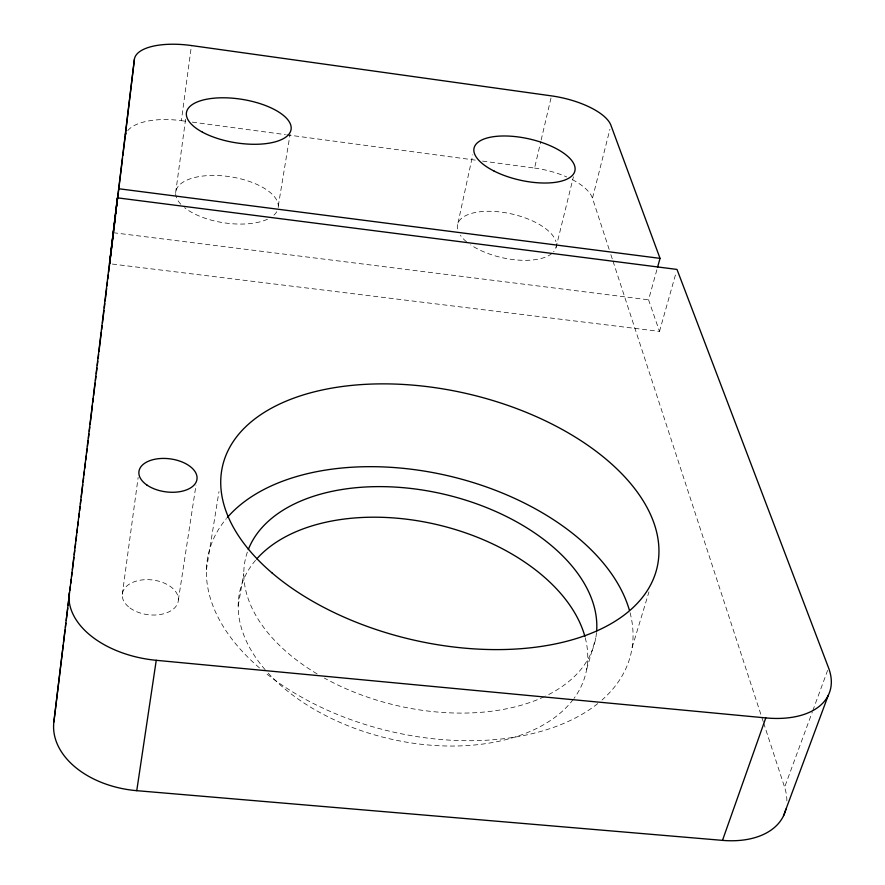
<?xml version="1.0" encoding="UTF-8"?>
<svg xmlns="http://www.w3.org/2000/svg" width="885" height="885" viewBox="0 0 885 885"><rect width="100%" height="100%" fill="white"/><g stroke="black" fill="none" stroke-linecap="round" stroke-linejoin="round"><path stroke-width="0.66" stroke-dasharray="4.42 3.32" d="M127.794 130.571A54.936 23.43 8.4 0 1 181.37 120.67L191.448 45.555M175.661 192.631L185.64 118.933M122.296 594.355L138.148 477.435M178.383 599.919L196.016 485.124M206.404 569.697L218.982 491.617M278.299 205.862L290.081 134.343M238.187 605.838L243.784 573.491M457.987 223.086L472.789 154.742M482.546 161.092L534.562 168.073L540.835 141.334M541.155 139.996L551.499 95.879M556.001 247.601L573.436 176.779M609.157 249.393L592.474 198.24L609.92 129.265M112.318 264.062L659.491 331.399L648.561 299.816L657.168 268.719M659.491 331.399L675.875 273.388M586.667 669.348L595.793 637.842M632.144 647.51L648.959 591.921M786.865 800.914A84.772 53.155 21.9 0 0 784.608 787.219L812.308 711.971M812.784 710.666L827.597 670.443M113.357 232.722L648.561 299.816M181.37 120.67L186.846 121.411M192.322 122.141L285.412 134.631M286.773 134.819L475.699 160.174M610.871 254.648L612.586 259.891M613.006 261.197L763.213 721.629M763.633 722.945L784.608 787.219M596.523 632.498A179.622 108.258 13.4 0 1 545.558 696.097M544.319 696.683A179.622 108.258 13.4 0 1 324.341 678.054M317.084 673.894A179.622 108.258 13.4 0 1 247.811 550.846M534.562 168.073A53.155 22.346 13.1 0 1 566.677 176.934M572.252 179.589A53.155 22.346 13.1 0 1 592.474 198.24M556.377 244.083A50.578 22.379 12.8 0 1 553.612 251.838M551.831 253.552A50.578 22.379 12.8 0 1 470.676 244.857M466.506 241.76A50.578 22.379 12.8 0 1 460.377 235.321M457.49 228.95A50.578 22.379 12.8 0 1 501.22 212.101A50.578 22.379 12.8 0 1 555.946 241.638M585.239 637.753A177.796 109.674 13.5 0 1 573.967 698.453M573.192 699.482A177.796 109.674 13.5 0 1 427.001 744.871A177.796 109.674 13.5 0 1 265.998 670.675M265.135 669.691A177.796 109.674 13.5 0 1 255.809 559.995M276.739 211.736A51.839 23.231 8.9 0 1 272.801 216.062M267.458 219.248A51.839 23.231 8.9 0 1 184.534 207.654M180.839 204.28A51.839 23.231 8.9 0 1 217.71 175.529A51.839 23.231 8.9 0 1 278.1 208.274M630.076 612.697A217.079 131.024 13.4 0 1 602.032 699.98M597.718 703.608A217.079 131.024 13.4 0 1 264.969 672.5M259.493 667.943A217.079 131.024 13.4 0 1 226.438 518.566M129.907 607.918A28.187 17.501 6.8 0 0 177.21 604.355A28.187 17.501 6.8 0 0 143.846 579.764A28.187 17.501 6.8 0 0 129.907 607.918"/><path stroke-width="1.33" d="M53.874 721.939L117.417 197.842L676.992 269.427L828.559 667.854A88.157 50.744 20.5 0 1 765.79 717.912L722.492 840.374L136.755 790.67A86.819 58.897 6.2 0 1 53.874 721.939L63.222 645.143M117.417 197.842L109.574 263.719L134.376 59.439A56.109 22.081 8.7 0 1 191.448 45.555L551.499 95.879A54.25 21.03 12.9 0 1 610.927 125.294L660.033 258.365L657.522 267.425M125.371 134.974L134.376 59.439M63.565 642.399L65.059 630.054M65.401 627.31L65.899 623.195M66.231 620.451L67.736 608.117M68.068 605.373L68.576 601.258M68.908 598.514L69.406 594.399M69.904 590.284L70.413 586.169M70.745 583.425L71.243 579.31M71.574 576.566L72.083 572.451M72.415 569.708L73.92 557.373M74.252 554.63L74.749 550.514M75.092 547.771L75.59 543.655M75.922 540.912L76.586 535.425M76.929 532.681L77.426 528.566M77.758 525.823L78.256 521.707M78.765 517.592L79.263 513.477M79.595 510.733L80.104 506.629M80.435 503.886L80.933 499.771M81.265 497.027L82.77 484.681M83.102 481.938L83.61 477.823M83.942 475.079L84.44 470.964M84.772 468.22L85.447 462.733M85.779 459.99L86.276 455.875M86.619 453.142L87.117 449.027M87.449 446.283L88.113 440.796M88.456 438.053L88.954 433.938M89.285 431.194L89.783 427.079M90.126 424.335L92.46 405.131M92.792 402.387L93.301 398.283M93.633 395.54L95.138 383.194M95.469 380.45L95.967 376.335M96.299 373.592L96.974 368.105M97.306 365.361L97.804 361.246M98.146 358.502L98.644 354.387M98.976 351.644L101.31 332.45M101.653 329.707L102.151 325.591M102.483 322.848L103.987 310.502M104.319 307.759L104.828 303.644M105.16 300.9L106.665 288.565M106.996 285.822L107.494 281.707M107.826 278.963L108.335 274.848M108.667 272.104L111.001 252.9M111.344 250.156L113.678 230.963M114.01 228.219L115.515 215.874M115.846 213.13L116.355 209.015M116.687 206.271L117.185 202.156M117.517 199.413L122.528 158.271M122.871 155.528L125.205 136.323M136.755 790.67L156.247 660.31A90.491 56.397 7.1 0 1 69.196 592.828M783.524 815.793L828.294 695.278M156.247 660.31L765.79 717.912M118.59 188.726L660.033 258.365M785.891 809.178A84.772 53.155 21.9 0 1 722.492 840.374M248.287 549.585A179.622 108.258 13.4 0 1 444.281 494.284A179.622 108.258 13.4 0 1 596.634 631.149M256.716 558.955A177.796 109.674 13.5 0 1 437.655 524.761A177.796 109.674 13.5 0 1 584.897 636.481M125.382 135.316A54.936 23.43 8.4 0 1 126.046 133.347M227.334 517.515A217.079 131.024 13.4 0 1 447.522 475.643A217.079 131.024 13.4 0 1 629.39 610.219M146.954 485.069A29.282 16.638 7.5 0 0 195.917 482.502A29.282 16.638 7.5 0 0 161.026 458.485A29.282 16.638 7.5 0 0 146.954 485.069M494.184 171.126A51.673 21.107 12.7 0 0 574.752 171.436A51.673 21.107 12.7 0 0 504.516 135.98A51.673 21.107 12.7 0 0 494.184 171.126M202.444 132.175A52.989 21.937 9.2 0 0 289.672 133.137A52.989 21.937 9.2 0 0 224.237 97.793A52.989 21.937 9.2 0 0 202.444 132.175M272.226 573.093A223.108 126.046 13.2 0 0 645.818 592.828A223.108 126.046 13.2 0 0 401.336 384.344A223.108 126.046 13.2 0 0 272.226 573.093"/></g></svg>
